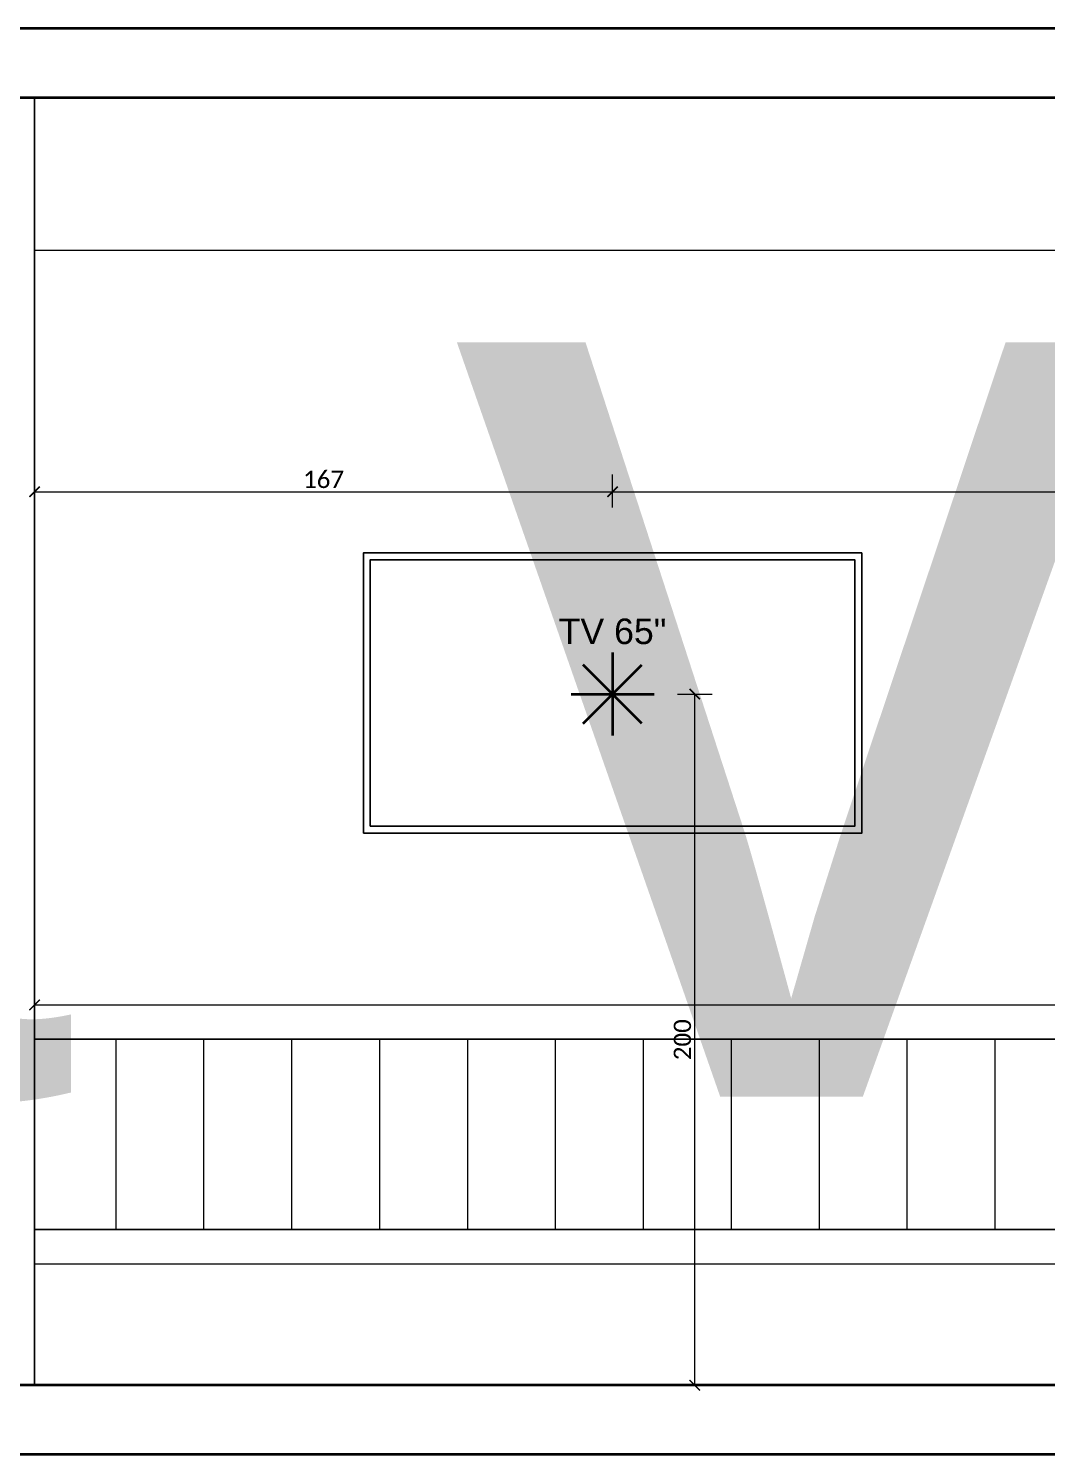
# Model space of a CAD drawing. Header units: centimetres. Extents: x -26724 to 60145, y -23645 to 6771.
# Drawn here: x 2479.6 to 2773.7, y 366.3 to 778.3 of the extents above; entities that cross this region are included whole.
import ezdxf

# ---------------------------------------------------------------- set-up
doc = ezdxf.new("R2010")
doc.units = ezdxf.units.CM
for name, color, linetype, lineweight in [('2.IZGLED', 7, 'Continuous', 13), ('4.KOTE', 88, 'Continuous', 15), ('zid', 7, 'Continuous', 40)]:
    doc.layers.add(name, color=color, linetype=linetype, lineweight=lineweight)
doc.layers.add('IZGLED 2', color=253, linetype='Continuous', lineweight=9, true_color=0x828282)
doc.layers.add('tekst', color=7, linetype='Continuous')
doc.layers.add('tekst @ 50', color=7, linetype='Continuous')
doc.styles.add('Notes', font='arial.ttf', dxfattribs={"height": 3})
doc.styles.get("Standard").update_dxf_attribs({"font": 'calibri.ttf'})
doc.dimstyles.new('ja 1 30 izgledi zidova', dxfattribs={"dimtxt": 5, "dimasz": 3, "dimexe": 5, "dimexo": 5, "dimgap": 1, "dimtad": 1, "dimdec": 0, "dimtxsty": 'Standard', "dimblk": 'ARCHTICK', "dimcen": 2.5, "dimclrd": 256, "dimclrt": 7, "dimadec": 0, "dimazin": 0, "dimtfac": 1, "dimtdec": 0, "dimtix": 1, "dimtmove": 1, "dimatfit": 3, "dimldrblk": 'ARCHTICK', "dimfxl": 5, "dimfxlon": 1, "dimlwd": 0, "dimlwe": 9, "dimarcsym": 0})

# ---------------------------------------------------------------- blocks, each defined once
blk = doc.blocks.new('*U3237')
at = {"layer": 'tekst @ 50', "ltscale": 0.8, "style": 'Notes'}
blk.add_text('frizider za voće', height=283.795, dxfattribs=at).set_placement((773.6, 469.68))
blk = doc.blocks.new('_ArchTick')
at = {"color": 0, "linetype": 'ByBlock', "const_width": 0.15}
blk.add_lwpolyline([(-0.5, -0.5), (0.5, 0.5)], dxfattribs=at)
blk = doc.blocks.new('*D1032')
at = {"layer": '4.KOTE', "color": 0, "lineweight": 9, "transparency": 16777216}
for p, q in [((2481.3, 648.35), (2481.3, 639.44)), ((2648.3, 639.86), (2648.3, 649.44))]:
    blk.add_line(p, q, dxfattribs=at)
at = {"layer": '4.KOTE', "lineweight": 0, "transparency": 16777216}
blk.add_line((2481.3, 644.44), (2648.3, 644.44), dxfattribs=at)
at = {"layer": 'Defpoints', "color": 0, "transparency": 16777216}
for p in [(2481.3, 665.92, -13.5), (2648.3, 644.44), (2648.3, 626.79, -6.75)]:
    blk.add_point(p, dxfattribs=at)
at = {"layer": '4.KOTE', "lineweight": 0, "transparency": 16777216, "xscale": 3, "yscale": 3, "zscale": 3, "rotation": 180}
blk.add_blockref('_ArchTick', (2481.3, 644.44), dxfattribs=at)
at = {"layer": '4.KOTE', "lineweight": 0, "transparency": 16777216, "xscale": 3, "yscale": 3, "zscale": 3}
blk.add_blockref('_ArchTick', (2648.3, 644.44), dxfattribs=at)
at = {"layer": '4.KOTE', "color": 7, "transparency": 16777216, "insert": (2564.8, 648), "char_height": 5, "attachment_point": 5}
blk.add_mtext('167', dxfattribs=at)
blk = doc.blocks.new('*D1033')
at = {"layer": '4.KOTE', "color": 0, "lineweight": 9, "transparency": 16777216}
for p, q in [((2648.3, 639.86), (2648.3, 649.44)), ((3034.3, 639.86), (3034.3, 649.44))]:
    blk.add_line(p, q, dxfattribs=at)
at = {"layer": '4.KOTE', "lineweight": 0, "transparency": 16777216}
blk.add_line((2648.3, 644.44), (3034.3, 644.44), dxfattribs=at)
at = {"layer": 'Defpoints', "color": 0, "transparency": 16777216}
for p in [(3034.3, 644.44), (2648.3, 626.79, -6.75), (3034.3, 626.79, -6.75)]:
    blk.add_point(p, dxfattribs=at)
at = {"layer": '4.KOTE', "lineweight": 0, "transparency": 16777216, "xscale": 3, "yscale": 3, "zscale": 3, "rotation": 180}
blk.add_blockref('_ArchTick', (2648.3, 644.44), dxfattribs=at)
at = {"layer": '4.KOTE', "lineweight": 0, "transparency": 16777216, "xscale": 3, "yscale": 3, "zscale": 3}
blk.add_blockref('_ArchTick', (3034.3, 644.44), dxfattribs=at)
at = {"layer": '4.KOTE', "color": 7, "transparency": 16777216, "insert": (2841.3, 648), "char_height": 5, "attachment_point": 5}
blk.add_mtext('386', dxfattribs=at)
blk = doc.blocks.new('GTTTTTT')
at = {"layer": 'zid', "color": 1}
for p, q in [((3959.04, 2060.69), (3959.04, 2036.69)), ((3950.55, 2040.2), (3967.52, 2057.17)), ((3967.52, 2040.2), (3950.55, 2057.17)), ((3947.04, 2048.69), (3971.04, 2048.69))]:
    blk.add_line(p, q, dxfattribs=at)
blk = doc.blocks.new('*D1035')
at = {"layer": '4.KOTE', "color": 0, "lineweight": 9, "transparency": 16777216}
for p, q in [((2667.06, 585.98), (2677.06, 585.98)), ((2674.86, 386.29), (2677.06, 386.29))]:
    blk.add_line(p, q, dxfattribs=at)
at = {"layer": '4.KOTE', "lineweight": 0, "transparency": 16777216}
blk.add_line((2672.06, 386.29), (2672.06, 585.98), dxfattribs=at)
at = {"layer": 'Defpoints', "color": 0, "transparency": 16777216}
for p in [(2660.3, 585.98), (2672.06, 585.98), (2670.98, 386.29, -27)]:
    blk.add_point(p, dxfattribs=at)
at = {"layer": '4.KOTE', "lineweight": 0, "transparency": 16777216, "xscale": 3, "yscale": 3, "zscale": 3}
for p, rotation in [((2672.06, 585.98), 90), ((2672.06, 386.29), 270)]:
    blk.add_blockref('_ArchTick', p, dxfattribs=dict(at, rotation=rotation))
at = {"layer": '4.KOTE', "color": 7, "transparency": 16777216, "insert": (2668.5, 486.14), "char_height": 5, "attachment_point": 5, "rotation": 90}
blk.add_mtext('200', dxfattribs=at)
blk = doc.blocks.new('*D1121')
at = {"layer": '4.KOTE', "color": 0, "lineweight": 9, "transparency": 16777216}
for p, q in [((2481.3, 493.78), (2481.3, 501.19)), ((3201.3, 496.34), (3201.3, 501.19))]:
    blk.add_line(p, q, dxfattribs=at)
at = {"layer": '4.KOTE', "lineweight": 0, "transparency": 16777216}
blk.add_line((2481.3, 496.19), (3201.3, 496.19), dxfattribs=at)
at = {"layer": 'Defpoints', "color": 0, "transparency": 16777216}
for p in [(3201.3, 496.19), (2481.3, 486.29, -13.5), (3201.3, 486.29, -26.87)]:
    blk.add_point(p, dxfattribs=at)
at = {"layer": '4.KOTE', "lineweight": 0, "transparency": 16777216, "xscale": 3, "yscale": 3, "zscale": 3, "rotation": 180}
blk.add_blockref('_ArchTick', (2481.3, 496.19), dxfattribs=at)
at = {"layer": '4.KOTE', "lineweight": 0, "transparency": 16777216, "xscale": 3, "yscale": 3, "zscale": 3}
blk.add_blockref('_ArchTick', (3201.3, 496.19), dxfattribs=at)
at = {"layer": '4.KOTE', "color": 7, "transparency": 16777216, "insert": (2841.3, 499.75), "char_height": 5, "attachment_point": 5}
blk.add_mtext('720', dxfattribs=at)

msp = doc.modelspace()

# ---------------------------------------------------------------- hatches: boundary and pattern name
at = {"layer": 'IZGLED 2'}
h = msp.add_hatch(dxfattribs=at)
h.set_pattern_fill('ANSI31', color=256, scale=8, angle=45)
h.set_pattern_definition([(90, (701.435, 753.218), (-25.4, 0), [])])
h.paths.add_polyline_path([(2481.3, 431.29), (3201.3, 431.29), (3201.3, 486.29), (2481.3, 486.29)])

# ---------------------------------------------------------------- linework, layer by layer
at = {"color": 175, "true_color": 0x4554a5, "elevation": -13.5}
msp.add_lwpolyline([(2481.3, 758.29), (2476.44, 758.29), (2476.44, 386.29), (2481.3, 386.29)], close=True, dxfattribs=at)
for points, elevation in [([(2576.3, 545.79), (2720.3, 545.79), (2720.3, 626.79), (2576.3, 626.79), (2576.3, 545.79)], -6.75), ([(2481.3, 431.29), (3201.3, 431.29), (3201.3, 486.29), (2481.3, 486.29)], -27)]:
    msp.add_lwpolyline(points, dxfattribs=dict(elevation=elevation))
at = {"elevation": -6.75}
msp.add_lwpolyline([(2578.3, 547.79), (2718.3, 547.79), (2718.3, 624.79), (2578.3, 624.79)], close=True, dxfattribs=at)
at = {"layer": '2.IZGLED'}
msp.add_line((3201.3, 486.29, -26.87), (2481.3, 486.29, -22.13), dxfattribs=at)
at = {"layer": '2.IZGLED', "ltscale": 12}
for p, q in [((3201.3, 431.29, -27), (2481.3, 431.29, -27)), ((3201.3, 421.29, -27), (2481.3, 421.29, -27))]:
    msp.add_line(p, q, dxfattribs=at)
at = {"layer": 'IZGLED 2'}
msp.add_line((2481.3, 714.29, -21.6), (3201.3, 714.29, -13.5), dxfattribs=at)
at = {"layer": 'zid'}
for p, q in [((3221.3, 778.29, -27), (1171.3, 778.29, -27)), ((3221.3, 758.29, -27), (1171.3, 758.29, -27)), ((3221.3, 386.29, -27), (1171.3, 386.29, -13.5)), ((3221.3, 386.29, -27), (1731.58, 386.29, -27)), ((3221.3, 366.29, -27), (1171.3, 366.29))]:
    msp.add_line(p, q, dxfattribs=at)

# ---------------------------------------------------------------- block references
msp.add_blockref('GTTTTTT', (-1310.74, -1462.71))
at = {"layer": 'tekst', "color": 3, "lineweight": 50}
msp.add_blockref('*U3237', (0, 0), dxfattribs=at)

# ---------------------------------------------------------------- texts
at = {"layer": 'tekst @ 50', "color": 7, "ltscale": 0.8, "insert": (2632.73, 607.82, -20.25), "char_height": 7.373, "attachment_point": 1, "style": 'Notes'}
msp.add_mtext_dynamic_manual_height_columns('TV 65"', width=290.6445, gutter_width=750, heights=[0], dxfattribs=at)

# ---------------------------------------------------------------- dimensions: what is measured, and where the dimension line sits
at = {"layer": '4.KOTE'}
for base, p1, p2, picture, middle in [((2648.3, 644.44), (2481.3, 665.92, -13.5), (2648.3, 626.79, -6.75), '*D1032', (2564.8, 648)), ((3034.3, 644.44), (2648.3, 626.79, -6.75), (3034.3, 626.79, -6.75), '*D1033', (2841.3, 648)), ((3201.3, 496.19), (2481.3, 486.29, -13.5), (3201.3, 486.29, -26.87), '*D1121', (2841.3, 499.75))]:
    dim = msp.add_linear_dim(base=base, p1=p1, p2=p2, dimstyle='ja 1 30 izgledi zidova', dxfattribs=at)
    dim.commit()
    dim.dimension.update_dxf_attribs({"geometry": picture, "text_midpoint": middle})
dim = msp.add_linear_dim(base=(2672.06, 585.98), p1=(2670.98, 386.29, -27), p2=(2660.3, 585.98), angle=90, dimstyle='ja 1 30 izgledi zidova', dxfattribs=at)
dim.commit()
dim.dimension.update_dxf_attribs({"geometry": '*D1035', "text_midpoint": (2668.5, 486.14)})

doc.saveas('drawing.dxf')
